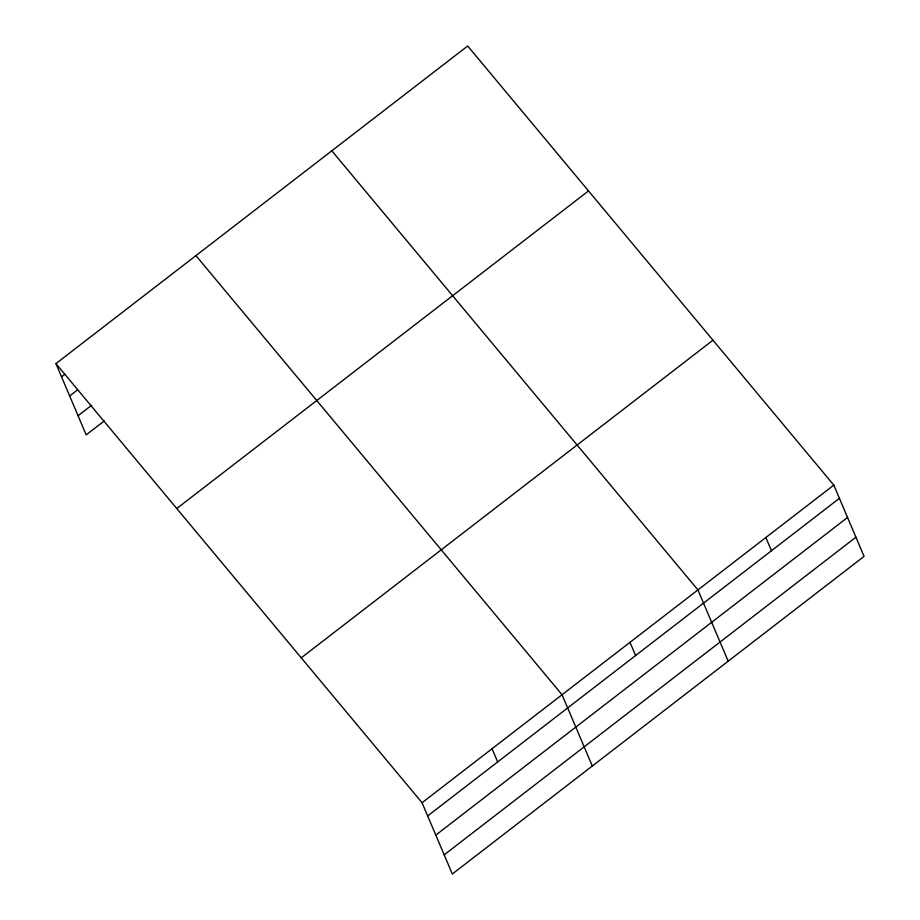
<?xml version="1.0" encoding="UTF-8"?>
<svg xmlns="http://www.w3.org/2000/svg" width="920" height="920" viewBox="0 0 920 920"><rect width="100%" height="100%" fill="white"/><g stroke="black" fill="none" stroke-linecap="round" stroke-linejoin="round"><path stroke-width="1.38" d="M55.936 363.618L467.682 46L833.807 485.116L864.064 556.381L452.318 874L422.061 802.723L55.936 363.618L86.192 434.884L104.259 420.957M61.548 376.82L64.929 374.21M69.678 395.979L77.579 389.884M78.062 415.725L91.609 405.272M176.767 508.518L588.501 190.911M301.242 657.823L712.988 340.204M422.061 802.723L833.807 485.116M427.673 815.936L839.408 498.318M435.804 835.095L847.55 517.477M444.187 854.841L855.922 537.222M331.809 150.811L697.935 589.927L728.18 661.192M195.937 255.622L562.062 694.738L592.307 766.015M765.865 537.521L771.477 550.723M629.993 642.332L635.605 655.546M492.062 748.731L497.674 761.944"/></g></svg>
